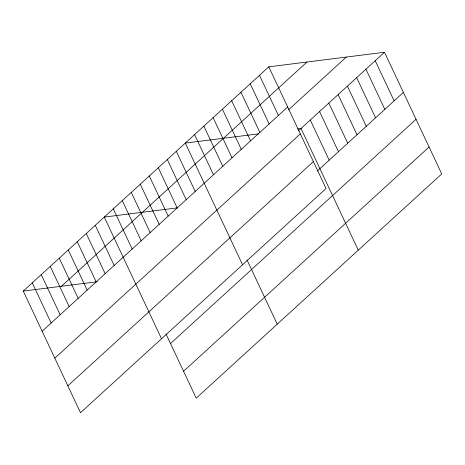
<?xml version="1.0" encoding="UTF-8"?>
<svg xmlns="http://www.w3.org/2000/svg" width="465" height="465" viewBox="0 0 465 465"><rect width="100%" height="100%" fill="white"/><g stroke="black" fill="none" stroke-linecap="round" stroke-linejoin="round"><path stroke-width="0.7" d="M268.782 66.838L326.041 188.511L80.503 412.751L23.25 291.078L268.782 66.838L384.497 52.249L441.75 173.922L196.218 398.162L165.993 333.934M61.432 286.266L306.97 62.025M42.146 331.237L287.678 106.997M288.596 109.775L346.309 57.061M298.367 130.909L384.497 52.249M54.806 358.137L300.338 133.897M67.844 385.851L313.381 161.611M317.264 171.062L403.393 92.401M170.516 343.542L416.047 119.302M183.559 371.262L429.09 147.021M258.616 133.839L185.303 143.081L242.556 264.754M297.606 128.921L301.012 128.491L358.271 250.164M177.589 207.838L104.276 217.079L161.529 338.752M23.25 291.078L97.266 281.744M375.22 60.717L394.117 100.876M365.943 69.192L384.84 109.345M356.667 77.661L375.563 117.814M347.39 86.13L366.286 126.288M338.119 94.604L357.01 134.757M328.842 103.073L347.739 143.232M319.565 111.548L338.462 151.7M310.289 120.017L329.185 160.175M259.505 75.313L278.401 115.465M250.234 83.781L269.13 123.94M240.957 92.256L259.854 132.409M231.68 100.725L250.577 140.878M222.404 109.194L241.3 149.352M213.127 117.668L232.023 157.821M203.856 126.137L222.747 166.296M194.579 134.612L213.476 174.764M247.02 259.935L277.245 324.163M176.299 151.305L195.195 191.458M167.295 159.524L186.192 199.683M158.292 167.749L177.188 207.902M149.288 175.968L168.185 216.126M140.285 184.192L159.181 224.345M131.287 192.417L150.178 232.57M122.283 200.636L141.18 240.794M113.28 208.861L132.176 249.013M95.273 225.304L114.169 265.457M86.269 233.523L105.166 273.682M77.266 241.748L96.162 281.9M68.262 249.972L87.158 290.125M59.264 258.191L78.155 298.35M50.261 266.416L69.157 306.569M41.257 274.635L60.154 314.793M32.254 282.86L51.15 323.012"/></g></svg>
